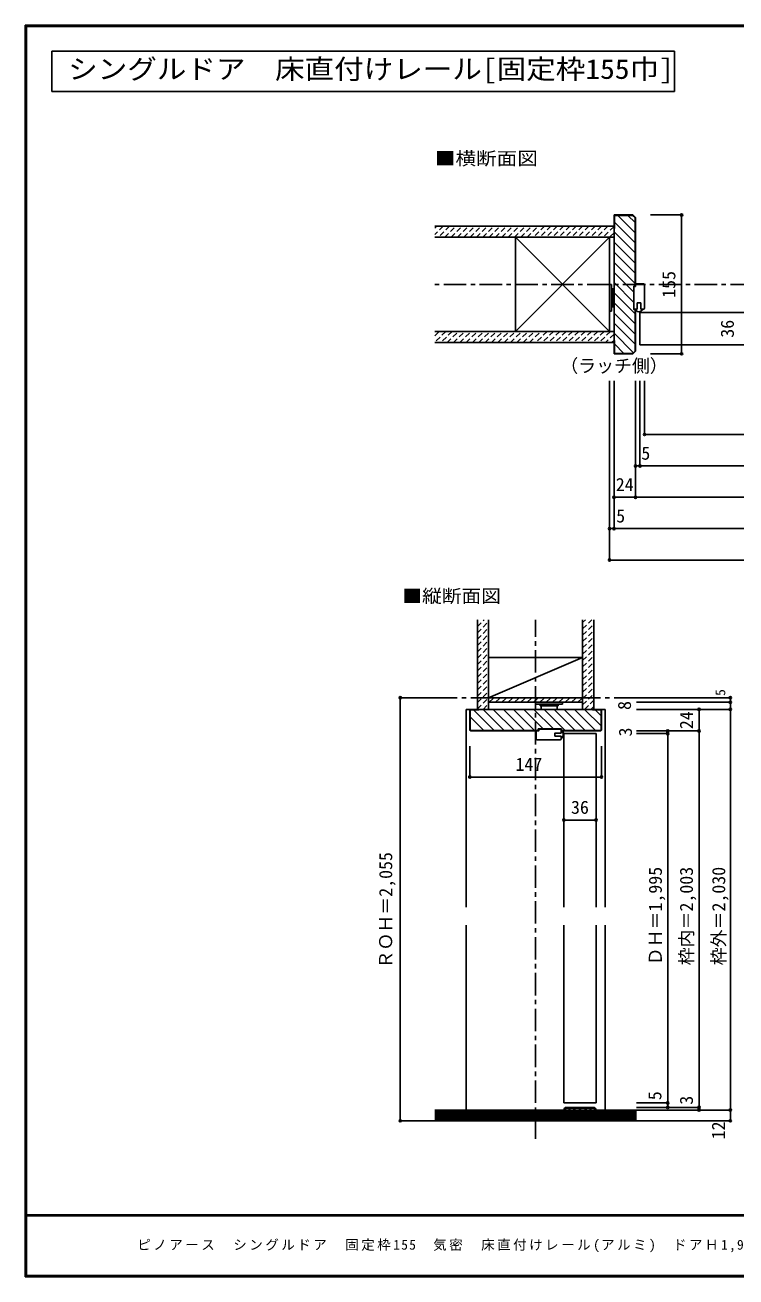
# Model space of a CAD drawing. Units: millimetres, scale not verified. Extents: x -973 to 977, y -718 to 696.
# Drawn here: x -973 to -180, y -701 to 696 of the extents above; entities that cross this region are included whole.
import ezdxf
from ezdxf.enums import TextEntityAlignment as Align

# ---------------------------------------------------------------- set-up
doc = ezdxf.new("R2010")
doc.units = ezdxf.units.MM
doc.header["$LTSCALE"] = 5
doc.header["$PDMODE"] = 32
doc.header["$PDSIZE"] = 2.5
doc.linetypes.add('CHAIN1', pattern=[8, 5, -1, 1, -1])
doc.linetypes.add('DASHED1', pattern=[1.8, 1.2, -0.6])
for name, color, linetype in [('0-0_補助線', 7, 'Continuous'), ('0-1_通り芯', 4, 'CHAIN1'), ('0-3_仕上', 7, 'Continuous'), ('0-4_枠', 3, 'Continuous'), ('0-6_扉', 6, 'Continuous'), ('0-7_金物', 7, 'Continuous'), ('0-8_戸当', 3, 'Continuous'), ('0-A_文字', 7, 'Continuous'), ('0-B_寸法', 7, 'Continuous'), ('0-C_ﾊｯﾁ', 4, 'DASHED1'), ('F-1_通り芯', 6, 'Continuous'), ('F-A_文字', 7, 'Continuous')]:
    doc.layers.add(name, color=color, linetype=linetype)
doc.styles.add('ＭＳ ゴシック', font='')
doc.styles.get('ＭＳ ゴシック').set_extended_font_data('MS Gothic')

# ---------------------------------------------------------------- blocks, each defined once
blk = doc.blocks.new('04')
at = {"layer": '0-0_補助線'}
for p, q in [((-6.847, 15.914), (-6.847, -10.086)), ((-5.847, 16.914), (3.153, 16.914)), ((4.953, -11.086), (4.953, 13.914)), ((-5.847, -11.086), (-2.747, -11.086)), ((-2.747, -4.086), (-2.747, -11.086)), ((4.953, -11.086), (0.653, -11.086))]:
    blk.add_line(p, q, dxfattribs=at)
for points in [[(4.953, 13.914), (3.153, 13.914), (3.153, 16.914)], [(-2.747, -4.086), (0.653, -4.086), (0.653, -11.086)]]:
    blk.add_lwpolyline(points, dxfattribs=at)
for centre, radius, start, end in [((-5.847, 15.914), 1, 90, 180), ((-5.847, -10.086), 1, 180, 270), ((-0.812, -9.605), 4.487, 199.27145, 340.72856), ((-0.812, -9.605), 3.887, 202.39487, 337.60513)]:
    blk.add_arc(centre, radius, start, end, dxfattribs=at)

msp = doc.modelspace()

# ---------------------------------------------------------------- linework, layer by layer
at = {"layer": '0-0_補助線'}
for p, q in [((-320.823, 406.5), (-318.823, 406.5)), ((-320.823, 406.5), (-320.823, 376.5)), ((-318.823, 406.5), (-318.823, 376.5)), ((-318.823, 401.5), (-316.823, 401.5)), ((-316.823, 401.5), (-316.823, 381.5)), ((-316.823, 400.5), (-315.847, 400.5)), ((-318.823, 381.5), (-316.823, 381.5)), ((-316.823, 382.5), (-315.847, 382.5)), ((-320.823, 376.5), (-318.823, 376.5))]:
    msp.add_line(p, q, dxfattribs=at)
at = {"layer": '0-0_補助線', "color": 3}
msp.add_line((-374.351, -91.667), (-374.351, -89.4), dxfattribs=at)
msp.add_lwpolyline([(-374.351, -89.4), (-400.351, -89.4), (-400.351, -91.667)], dxfattribs=at)
at = {"layer": '0-1_通り芯'}
for p, q in [((519.153, 406.5), (-515.847, 406.5)), ((-403.347, -546.667), (-403.347, 32.333)), ((-515.847, -54.667), (-288.49, -54.667)), ((-515.847, -526.667), (-290.847, -526.667))]:
    msp.add_line(p, q, dxfattribs=at)
at = {"layer": '0-3_仕上', "color": 2}
for p, q in [((-315.847, 471.5), (-515.847, 471.5)), ((-315.847, 459), (-515.847, 459)), ((-315.847, 354), (-515.847, 354)), ((-315.847, 341.5), (-515.847, 341.5)), ((-468.347, -67.667), (-468.347, 32.333)), ((-455.847, -67.667), (-455.847, 32.333)), ((-350.847, -67.667), (-350.847, 32.333)), ((-338.347, -67.667), (-338.347, 32.333)), ((-290.847, -514.667), (-515.847, -514.667)), ((-290.847, -526.667), (-515.847, -526.667))]:
    msp.add_line(p, q, dxfattribs=at)
at = {"layer": '0-3_仕上'}
for p, q in [((-425.823, 354), (-320.823, 459)), ((-320.823, 354), (-425.823, 459)), ((-455.847, -54.667), (-350.847, -9.667)), ((-455.847, -54.667), (-350.847, -54.667)), ((-455.847, -59.667), (-350.847, -59.667)), ((-290.847, -516.167), (-515.847, -516.167)), ((-290.847, -517.667), (-515.847, -517.667)), ((-290.847, -519.167), (-515.847, -519.167)), ((-290.847, -520.667), (-515.847, -520.667)), ((-290.847, -522.167), (-515.847, -522.167)), ((-290.847, -523.667), (-515.847, -523.667)), ((-290.847, -525.167), (-515.847, -525.167))]:
    msp.add_line(p, q, dxfattribs=at)
at = {"layer": '0-3_仕上', "color": 3}
for p, q in [((-425.823, 459), (-425.823, 354)), ((-320.823, 459), (-320.823, 354)), ((-455.847, -9.667), (-350.847, -9.667)), ((-455.847, -59.667), (-350.847, -59.667))]:
    msp.add_line(p, q, dxfattribs=at)
at = {"layer": '0-4_枠'}
for p, q in [((-315.847, 484), (-315.847, 329)), ((-294.675, 484), (-315.847, 484)), ((-315.347, 469), (-315.347, 483.5)), ((-294.883, 483.5), (-315.347, 483.5)), ((-294.675, 484), (-291.847, 481.172)), ((-291.847, 481.172), (-291.847, 404.5)), ((-315.347, 469), (-315.847, 469)), ((-292.347, 332.036), (-292.347, 378.5)), ((-291.847, 331.828), (-291.847, 378.5)), ((-315.347, 344), (-315.847, 344)), ((-315.347, 344), (-315.347, 329.5)), ((-294.675, 329), (-315.847, 329)), ((-294.882, 329.5), (-315.347, 329.5)), ((-294.882, 329.5), (-292.347, 332.036)), ((-294.675, 329), (-291.847, 331.828)), ((-476.847, -67.667), (-329.847, -67.667)), ((-476.847, -67.667), (-329.847, -67.667)), ((-476.347, -90.752), (-476.347, -68.167)), ((-466.847, -68.167), (-476.347, -68.167)), ((-466.847, -67.667), (-466.847, -68.167)), ((-339.847, -68.167), (-339.847, -67.667)), ((-339.847, -68.167), (-330.347, -68.167)), ((-330.347, -90.752), (-330.347, -68.167)), ((-475.933, -91.167), (-476.347, -90.752)), ((-476.14, -91.667), (-400.351, -91.667)), ((-475.933, -91.167), (-400.351, -91.167)), ((-330.761, -91.167), (-374.351, -91.167)), ((-330.554, -91.667), (-374.351, -91.667)), ((-330.761, -91.167), (-330.347, -90.752))]:
    msp.add_line(p, q, dxfattribs=at)
at = {"layer": '0-4_枠', "color": 4}
for p, q in [((-476.847, -67.667), (-480.847, -67.667)), ((-480.847, -288.417), (-480.847, -67.667)), ((-476.847, -67.667), (-480.847, -67.667)), ((-329.847, -67.667), (-325.847, -67.667)), ((-329.847, -67.667), (-325.847, -67.667)), ((-325.847, -288.417), (-325.847, -67.667)), ((-480.847, -514.667), (-480.847, -308.417)), ((-325.847, -514.667), (-325.847, -308.417))]:
    msp.add_line(p, q, dxfattribs=at)
at = {"layer": '0-4_枠'}
for points in [[(-294.883, 483.5), (-292.347, 480.964), (-292.347, 404.5)], [(-291.847, 378.5), (-293.847, 378.5), (-293.847, 404.5), (-291.847, 404.5)], [(-476.14, -91.667), (-476.847, -90.959), (-476.847, -67.667)], [(-330.554, -91.667), (-329.847, -90.959), (-329.847, -67.667)]]:
    msp.add_lwpolyline(points, dxfattribs=at)
at = {"layer": '0-6_扉'}
for p, q in [((-286.847, 339), (-286.847, 375)), ((-286.847, 375), (-6.847, 375)), ((-286.847, 339), (-6.847, 339)), ((-371.847, -94.667), (-335.847, -94.667)), ((-371.847, -94.667), (-371.847, -288.417)), ((-335.847, -94.667), (-335.847, -288.417)), ((-371.847, -308.417), (-371.847, -506.667)), ((-335.847, -308.417), (-335.847, -506.667)), ((-335.847, -506.667), (-371.847, -506.667))]:
    msp.add_line(p, q, dxfattribs=at)
at = {"layer": '0-7_金物'}
for p, q in [((-403.347, -59.667), (-403.347, -61.667)), ((-373.347, -59.667), (-403.347, -59.667)), ((-373.347, -61.667), (-403.347, -61.667)), ((-398.347, -61.667), (-398.347, -63.667)), ((-378.347, -63.667), (-398.347, -63.667)), ((-397.347, -63.667), (-397.347, -67.667)), ((-379.347, -63.667), (-379.347, -67.667)), ((-378.347, -61.667), (-378.347, -63.667)), ((-373.347, -59.667), (-373.347, -61.667)), ((-371.847, -514.667), (-370.847, -514.667)), ((-338.847, -511.667), (-368.847, -511.667)), ((-366.047, -512.667), (-368.847, -512.667)), ((-366.047, -514.667), (-366.047, -512.667)), ((-366.047, -514.667), (-365.047, -514.667)), ((-365.047, -514.667), (-365.047, -512.667)), ((-360.647, -512.667), (-365.047, -512.667)), ((-360.647, -514.667), (-360.647, -512.667)), ((-360.647, -514.667), (-359.647, -514.667)), ((-359.647, -514.667), (-359.647, -512.667)), ((-354.347, -512.667), (-359.647, -512.667)), ((-354.347, -514.667), (-354.347, -512.667)), ((-354.347, -514.667), (-353.347, -514.667)), ((-353.347, -514.667), (-353.347, -512.667)), ((-348.047, -512.667), (-353.347, -512.667)), ((-348.047, -514.667), (-348.047, -512.667)), ((-348.047, -514.667), (-347.047, -514.667)), ((-347.047, -514.667), (-347.047, -512.667)), ((-342.647, -512.667), (-347.047, -512.667)), ((-342.647, -514.667), (-342.647, -512.667)), ((-342.647, -514.667), (-341.647, -514.667)), ((-341.647, -514.667), (-341.647, -512.667)), ((-338.847, -512.667), (-341.647, -512.667)), ((-336.847, -514.667), (-335.847, -514.667))]:
    msp.add_line(p, q, dxfattribs=at)
for centre, radius, start, end in [((-368.847, -514.667), 3, 90, 180), ((-368.847, -514.667), 2, 90, 180), ((-338.847, -514.667), 3, 0, 90), ((-338.847, -514.667), 2, 0, 90)]:
    msp.add_arc(centre, radius, start, end, dxfattribs=at)
at = {"layer": '0-8_戸当', "color": 7}
for p, q in [((-291.847, 407), (-291.847, 404)), ((-282.847, 407), (-291.847, 407)), ((-281.847, 406), (-281.847, 380)), ((-293.847, 404), (-291.847, 404)), ((-293.847, 379), (-293.847, 404)), ((-293.847, 379), (-289.847, 379)), ((-289.847, 386), (-285.847, 386)), ((-289.847, 386), (-289.847, 379)), ((-285.847, 386), (-285.847, 379)), ((-282.847, 379), (-285.847, 379))]:
    msp.add_line(p, q, dxfattribs=at)
for centre, radius, start, end in [((-282.847, 406), 1, 0, 90), ((-288.083, 380.481), 4.487, 199.27144, 340.72855), ((-282.847, 380), 1, 270, 0)]:
    msp.add_arc(centre, radius, start, end, dxfattribs=at)
at = {"layer": '0-A_文字', "color": 3}
for p in [(-248.203, 666.667), (-943.333, 621.667)]:
    msp.add_line(p, (-248.203, 621.667), dxfattribs=at)
msp.add_lwpolyline([(-943.333, 621.667), (-943.333, 666.667), (-248.203, 666.667)], dxfattribs=at)
at = {"layer": '0-B_寸法', "color": 4}
for p, q in [((-240.425, 484), (-274.947, 484)), ((-240.425, 484), (-240.425, 329)), ((-240.425, 329), (-274.947, 329)), ((-320.847, 99), (-320.847, 299)), ((-315.847, 134), (-315.847, 299)), ((-291.847, 169), (-291.847, 299)), ((-286.847, 204), (-286.847, 299)), ((-281.847, 239), (-281.847, 299)), ((-281.847, 239), (235.158, 239)), ((295.153, 204), (-291.847, 204)), ((319.153, 169), (-315.847, 169)), ((-315.847, 134), (-320.847, 134)), ((319.153, 134), (-315.847, 134)), ((324.153, 99), (-320.847, 99)), ((-554.405, -526.667), (-554.405, -54.667)), ((-515.847, -54.667), (-554.405, -54.667)), ((-185.99, -54.667), (-290.847, -54.667)), ((-185.99, -59.667), (-185.99, -54.667)), ((-185.99, -59.667), (-290.847, -59.667)), ((-185.99, -59.667), (-290.847, -59.667)), ((-185.99, -67.667), (-290.847, -67.667)), ((-220.847, -514.667), (-220.847, -67.667)), ((-185.99, -59.667), (-185.99, -526.667)), ((-220.847, -91.667), (-290.847, -91.667)), ((-255.847, -94.667), (-290.847, -94.667)), ((-255.847, -91.667), (-255.847, -511.667)), ((-476.847, -143.088), (-476.847, -108.566)), ((-371.847, -191.048), (-335.847, -191.048)), ((-255.847, -506.667), (-290.847, -506.667)), ((-220.847, -511.667), (-290.847, -511.667)), ((-185.99, -514.667), (-290.847, -514.667)), ((-554.405, -526.667), (-515.847, -526.667)), ((-185.99, -526.667), (-290.847, -526.667))]:
    msp.add_line(p, q, dxfattribs=at)
msp.add_lwpolyline([(-476.847, -143.088), (-329.847, -143.088), (-329.847, -108.566)], dxfattribs=at)
at = {"layer": '0-B_寸法'}
for p in [(-240.425, 484), (-240.425, 329), (-281.847, 239), (-291.847, 204), (-286.847, 204), (-315.847, 169), (-291.847, 169), (-320.847, 134), (-315.847, 134), (-320.847, 99), (-554.405, -54.667), (-185.99, -54.667), (-220.847, -67.667), (-220.847, -67.667), (-185.99, -59.667), (-185.99, -59.667), (-185.99, -67.667), (-255.847, -91.667), (-255.847, -94.667), (-220.847, -91.667), (-476.847, -143.088), (-329.847, -143.088), (-371.847, -191.048), (-335.847, -191.048), (-255.847, -506.667), (-255.847, -511.667), (-220.847, -511.667), (-220.847, -514.667), (-185.99, -514.667), (-554.405, -526.667), (-185.99, -526.667)]:
    msp.add_point(p, dxfattribs=at)
at = {"layer": '0-C_ﾊｯﾁ', "linetype": 'Continuous'}
for p, q in [((-315.347, 475.853), (-292.347, 452.853)), ((-311.68, 483.5), (-292.347, 464.166)), ((-300.367, 483.5), (-292.347, 475.48)), ((-315.847, 465.039), (-292.347, 441.539)), ((-315.847, 453.726), (-292.347, 430.225)), ((-315.847, 442.412), (-292.347, 418.912)), ((-315.847, 431.098), (-292.347, 407.598)), ((-315.847, 419.784), (-293.847, 397.784)), ((-315.847, 408.47), (-293.847, 386.471)), ((-315.847, 397.157), (-292.347, 373.657)), ((-315.847, 385.843), (-292.347, 362.343)), ((-315.847, 374.529), (-292.347, 351.029)), ((-315.847, 363.216), (-292.347, 339.716)), ((-315.847, 351.902), (-294.164, 330.219)), ((-315.347, 340.088), (-304.759, 329.5)), ((-472.7, -68.167), (-449.7, -91.167)), ((-461.886, -67.667), (-438.386, -91.167)), ((-450.572, -67.667), (-427.072, -91.167)), ((-439.259, -67.667), (-415.759, -91.167)), ((-427.945, -67.667), (-404.445, -91.167)), ((-416.631, -67.667), (-394.898, -89.4)), ((-405.317, -67.667), (-383.584, -89.4)), ((-394.004, -67.667), (-370.504, -91.167)), ((-382.69, -67.667), (-359.19, -91.167)), ((-371.376, -67.667), (-347.876, -91.167)), ((-360.063, -67.667), (-336.563, -91.167)), ((-348.749, -67.667), (-330.347, -86.069)), ((-336.935, -68.167), (-330.347, -74.755)), ((-476.347, -75.833), (-461.013, -91.167))]:
    msp.add_line(p, q, dxfattribs=at)
at = {"layer": '0-C_ﾊｯﾁ'}
for p, q in [((-506.444, 471.5), (-515.847, 462.097)), ((-515.847, 469.168), (-513.515, 471.5)), ((-499.373, 471.5), (-511.873, 459)), ((-504.802, 459), (-492.302, 471.5)), ((-497.731, 459), (-485.231, 471.5)), ((-490.66, 459), (-478.16, 471.5)), ((-483.589, 459), (-471.089, 471.5)), ((-476.518, 459), (-464.018, 471.5)), ((-469.447, 459), (-456.947, 471.5)), ((-462.376, 459), (-449.876, 471.5)), ((-455.305, 459), (-442.805, 471.5)), ((-448.234, 459), (-435.734, 471.5)), ((-441.162, 459), (-428.662, 471.5)), ((-434.091, 459), (-421.591, 471.5)), ((-427.02, 459), (-414.52, 471.5)), ((-419.949, 459), (-407.449, 471.5)), ((-412.878, 459), (-400.378, 471.5)), ((-393.307, 471.5), (-405.807, 459)), ((-386.236, 471.5), (-398.736, 459)), ((-379.165, 471.5), (-391.665, 459)), ((-372.094, 471.5), (-384.594, 459)), ((-365.023, 471.5), (-377.523, 459)), ((-357.952, 471.5), (-370.452, 459)), ((-350.881, 471.5), (-363.381, 459)), ((-343.81, 471.5), (-356.31, 459)), ((-336.739, 471.5), (-349.239, 459)), ((-329.668, 471.5), (-342.168, 459)), ((-322.596, 471.5), (-335.096, 459)), ((-315.847, 471.178), (-328.025, 459)), ((-315.847, 464.107), (-320.954, 459)), ((-503.736, 354), (-515.847, 341.889)), ((-515.847, 348.96), (-510.807, 354)), ((-496.665, 354), (-509.165, 341.5)), ((-502.094, 341.5), (-489.594, 354)), ((-495.023, 341.5), (-482.523, 354)), ((-487.952, 341.5), (-475.452, 354)), ((-480.881, 341.5), (-468.381, 354)), ((-473.81, 341.5), (-461.31, 354)), ((-466.739, 341.5), (-454.239, 354)), ((-459.668, 341.5), (-447.168, 354)), ((-452.596, 341.5), (-440.096, 354)), ((-445.525, 341.5), (-433.025, 354)), ((-438.454, 341.5), (-425.954, 354)), ((-431.383, 341.5), (-418.883, 354)), ((-424.312, 341.5), (-411.812, 354)), ((-417.241, 341.5), (-404.741, 354)), ((-410.17, 341.5), (-397.67, 354)), ((-390.599, 354), (-403.099, 341.5)), ((-383.528, 354), (-396.028, 341.5)), ((-376.457, 354), (-388.957, 341.5)), ((-369.386, 354), (-381.886, 341.5)), ((-362.315, 354), (-374.815, 341.5)), ((-355.244, 354), (-367.744, 341.5)), ((-348.173, 354), (-360.673, 341.5)), ((-341.101, 354), (-353.601, 341.5)), ((-334.03, 354), (-346.53, 341.5)), ((-326.959, 354), (-339.459, 341.5)), ((-319.888, 354), (-332.388, 341.5)), ((-315.847, 350.97), (-325.317, 341.5)), ((-315.847, 343.899), (-318.246, 341.5)), ((-468.347, 31.936), (-467.949, 32.333)), ((-468.347, 24.865), (-460.878, 32.333)), ((-468.347, 17.794), (-455.847, 30.294)), ((-350.847, 22.156), (-340.67, 32.333)), ((-350.847, 29.228), (-347.741, 32.333)), ((-468.347, 10.723), (-455.847, 23.223)), ((-468.347, 3.651), (-455.847, 16.151)), ((-350.847, 15.085), (-338.347, 27.585)), ((-350.847, 8.014), (-338.347, 20.514)), ((-468.347, -3.42), (-455.847, 9.08)), ((-468.347, -10.491), (-455.847, 2.009)), ((-350.847, 0.943), (-338.347, 13.443)), ((-350.847, -6.128), (-338.347, 6.372)), ((-468.347, -17.562), (-455.847, -5.062)), ((-468.347, -24.633), (-455.847, -12.133)), ((-350.847, -13.199), (-338.347, -0.699)), ((-350.847, -20.27), (-338.347, -7.77)), ((-468.347, -31.704), (-455.847, -19.204)), ((-468.347, -38.775), (-455.847, -26.275)), ((-350.847, -27.341), (-338.347, -14.841)), ((-350.847, -34.412), (-338.347, -21.912)), ((-468.347, -45.846), (-455.847, -33.346)), ((-468.347, -52.917), (-455.847, -40.417)), ((-350.847, -41.483), (-338.347, -28.983)), ((-350.847, -48.554), (-338.347, -36.054)), ((-468.347, -59.988), (-455.847, -47.488)), ((-468.347, -67.059), (-455.847, -54.559)), ((-455.08, -59.667), (-450.08, -54.667)), ((-448.009, -59.667), (-443.009, -54.667)), ((-440.937, -59.667), (-435.937, -54.667)), ((-433.866, -59.667), (-428.866, -54.667)), ((-426.795, -59.667), (-421.795, -54.667)), ((-419.724, -59.667), (-414.724, -54.667)), ((-412.653, -59.667), (-407.653, -54.667)), ((-405.582, -59.667), (-400.582, -54.667)), ((-398.511, -59.667), (-393.511, -54.667)), ((-391.44, -59.667), (-386.44, -54.667)), ((-384.369, -59.667), (-379.369, -54.667)), ((-377.298, -59.667), (-372.298, -54.667)), ((-370.227, -59.667), (-365.227, -54.667)), ((-363.156, -59.667), (-358.156, -54.667)), ((-356.085, -59.667), (-351.085, -54.667)), ((-350.847, -55.625), (-338.347, -43.125)), ((-350.847, -62.696), (-338.347, -50.196)), ((-461.883, -67.667), (-455.847, -61.63)), ((-348.746, -67.667), (-338.347, -57.267)), ((-341.675, -67.667), (-338.347, -64.338))]:
    msp.add_line(p, q, dxfattribs=at)
at = {"layer": 'F-1_通り芯'}
for p, q in [((-973.347, 695.833), (-973.347, -700.833)), ((-973.347, 695.833), (976.653, 695.833)), ((-973.347, 695), (976.653, 695)), ((-973.347, 694.167), (976.653, 694.167)), ((-972.514, 695.833), (-972.514, -700.833)), ((-971.68, 695.833), (-971.68, -700.833)), ((976.653, -631.667), (-973.347, -631.667)), ((976.653, -632.5), (-973.347, -632.5)), ((976.653, -699.167), (-973.347, -699.167)), ((976.653, -700), (-973.347, -700)), ((976.653, -700.833), (-973.347, -700.833))]:
    msp.add_line(p, q, dxfattribs=at)

# ---------------------------------------------------------------- block references
at = {"layer": '0-0_補助線', "rotation": 90}
msp.add_blockref('04', (-385.937, -94.819), dxfattribs=at)

# ---------------------------------------------------------------- texts
at = {"layer": '0-A_文字', "color": 3, "style": 'ＭＳ ゴシック', "width": 1.1}
msp.add_text('シングルドア\u3000床直付けレール[固定枠155巾]', height=21.99, dxfattribs=at).set_placement((-925.208, 629.167), align=Align.BOTTOM_LEFT)
at = {"layer": '0-A_文字', "style": 'ＭＳ ゴシック'}
for s, width, p in [('■横断面図', 1.15, (-515.847, 535.24)), ('■縦断面図', 1.1, (-552.105, 47.089))]:
    msp.add_text(s, height=14.66, dxfattribs=dict(at, width=width)).set_placement(p, align=Align.BOTTOM_LEFT)
msp.add_text('（ラッチ側）', height=14.66, dxfattribs=at).set_placement((-375.847, 304), align=Align.BOTTOM_LEFT)
at = {"layer": '0-B_寸法', "style": 'ＭＳ ゴシック'}
for s, height, p in [('155', 14.66, (-242.925, 391.5)), ('36', 14.66, (-177.691, 347)), ('5', 11, (-188.358, -52.577)), ('8', 14.66, (-292.519, -68.277)), ('24', 14.66, (-223.347, -89.667)), ('3', 14.66, (-291.461, -97.906)), ('ＲＯＨ＝2,055', 14.66, (-559.046, -356.667)), ('ＤＨ＝1,995', 14.66, (-258.027, -353.167)), ('枠内＝2,003', 14.66, (-223.347, -353.167)), ('枠外＝2,030', 14.66, (-187.333, -353.167)), ('5', 14.66, (-258.556, -503.632)), ('3', 14.66, (-223.347, -508.667)), ('12', 14.66, (-187.66, -547.297))]:
    msp.add_text(s, height=height, rotation=90, dxfattribs=at).set_placement(p, align=Align.BOTTOM_LEFT)
for s, p in [('5', (-285.361, 206.5)), ('24', (-313.847, 171.5)), ('5', (-313.407, 136.5)), ('147', (-425.847, -140.588)), ('36', (-363.847, -188.548))]:
    msp.add_text(s, height=14.66, dxfattribs=at).set_placement(p, align=Align.BOTTOM_LEFT)
at = {"layer": 'F-A_文字', "insert": (-847.938, -673.333), "char_height": 11, "attachment_point": 7, "style": 'ＭＳ ゴシック'}
msp.add_mtext('\\T1.19;ピノアース\u3000シングルドア\u3000固定枠155\u3000気密\u3000床直付けレール(アルミ)\u3000ドアＨ1,995\u3000枠外Ｗ共通', dxfattribs=at)

doc.saveas('drawing.dxf')
